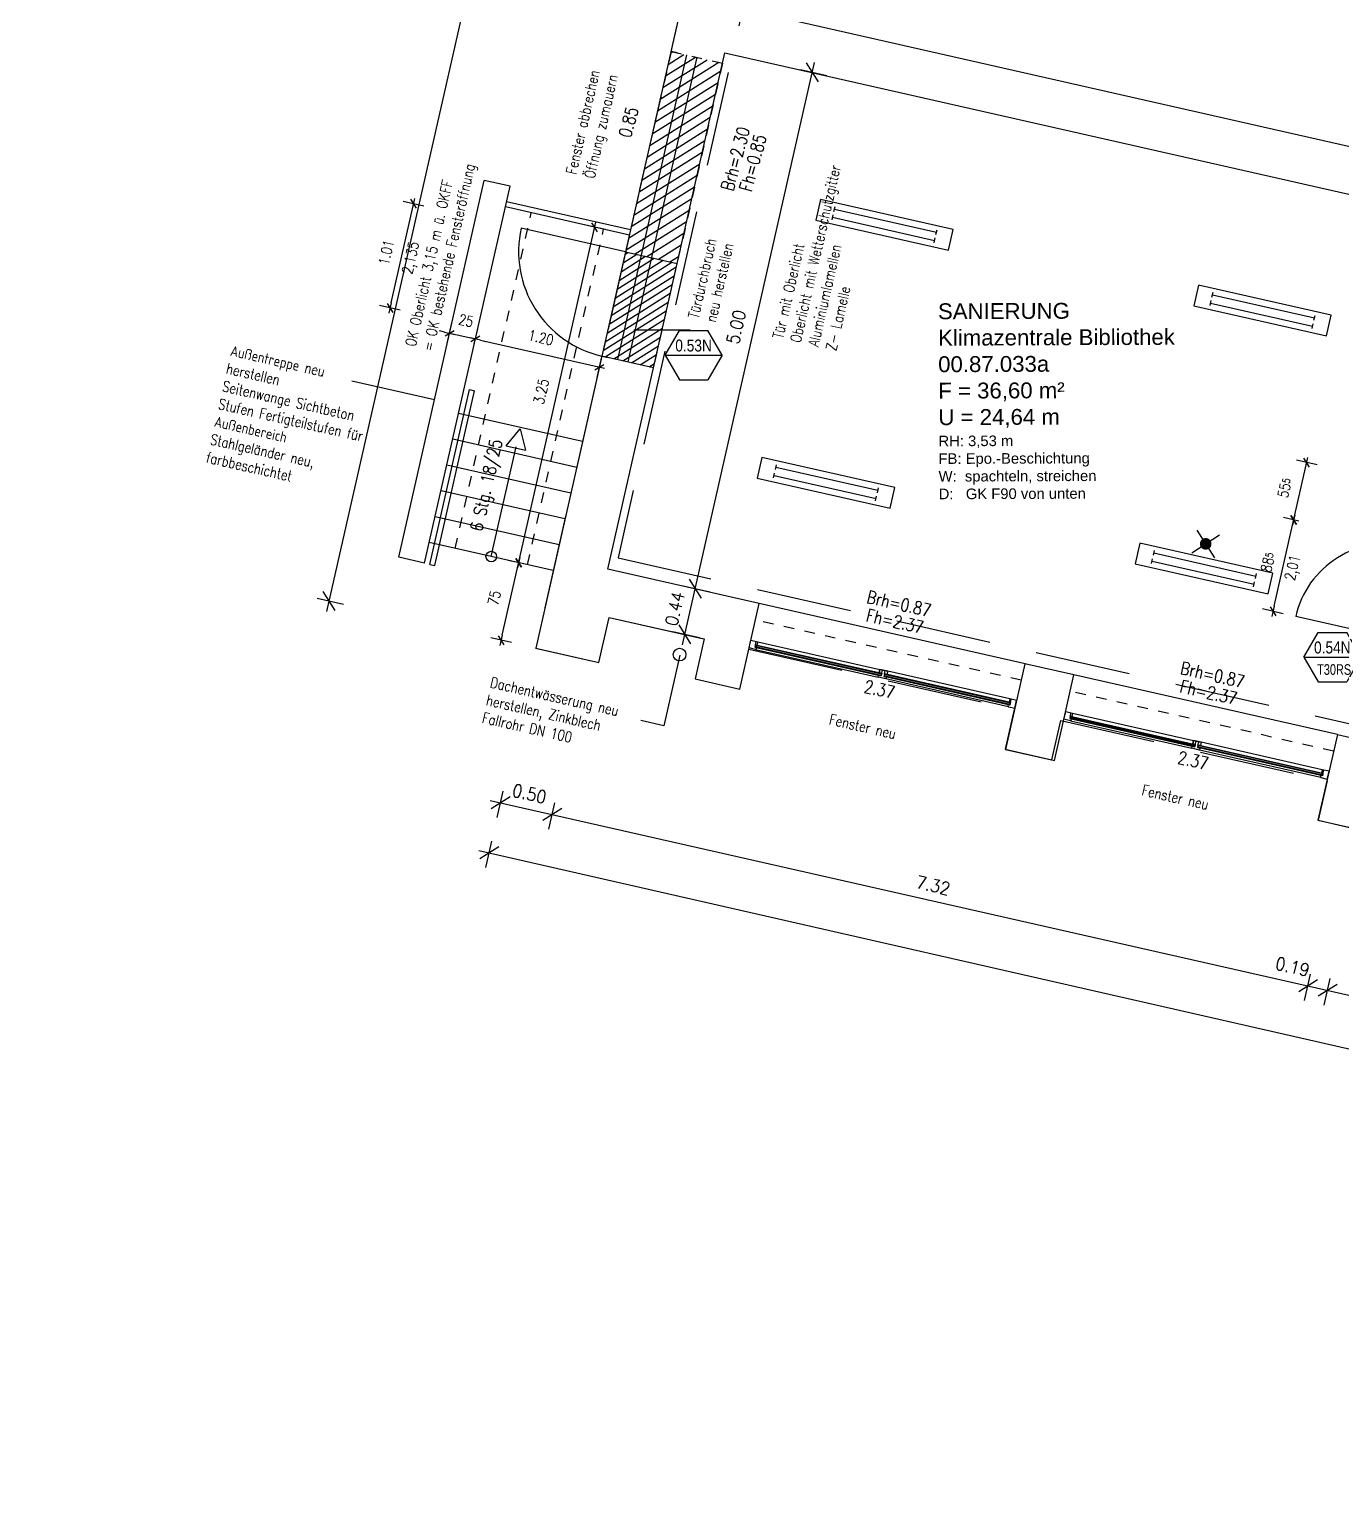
# Model space of a CAD drawing. Header units: metres. Extents: x -7 to 99688, y -10762 to -90.
# Drawn here: x 64.84 to 77.23, y -148.47 to -134.72 of the extents above; entities that cross this region are included whole.
import ezdxf
from ezdxf.enums import TextEntityAlignment as Align

# ---------------------------------------------------------------- set-up
doc = ezdxf.new("R2010")
doc.units = ezdxf.units.M
doc.header["$LTSCALE"] = 0.03
doc.linetypes.add('GESTRICHELT', pattern=[9, 6, -3])
doc.linetypes.add('GESTRICHELT2', pattern=[4.5, 3, -1.5])
doc.layers.get('0').update_dxf_attribs({"linetype": 'CONTINUOUS'})
doc.layers.get('Defpoints').update_dxf_attribs({"linetype": 'CONTINUOUS'})
for name, color, linetype in [('A_abriss', 44, '_ABBRUCH'), ('A_ansicht', 9, 'CONTINUOUS'), ('A_bemaßung', 2, 'CONTINUOUS'), ('A_Dach', 10, 'CONTINUOUS'), ('A_fenster', 7, 'CONTINUOUS'), ('A_Höhen', 3, 'CONTINUOUS'), ('A_NR_TÜR', 1, 'CONTINUOUS'), ('A_räume', 5, 'CONTINUOUS'), ('A_schraffur', 10, 'CONTINUOUS'), ('A_text', 5, 'CONTINUOUS'), ('A_treppe', 3, 'CONTINUOUS'), ('A_TREPPE_NEU', 3, 'CONTINUOUS'), ('A_Tuer_neu', 1, 'CONTINUOUS'), ('A_Tuernummer_neu', 10, 'CONTINUOUS'), ('A_TXT-TUER', 1, 'CONTINUOUS'), ('A_verdeckt', 8, 'GESTRICHELT2'), ('A_wände', 6, 'CONTINUOUS'), ('CKMA0002', 2, 'CONTINUOUS'), ('E__LEUCHTEN', 6, 'CONTINUOUS')]:
    doc.layers.add(name, color=color, linetype=linetype)
doc.styles.add('arial-n', font='ARIALN.TTF')
doc.styles.add('BOLDSIMP_FNT', font='TXT.shx', dxfattribs={"width": 0.9, "height": 0.12})
doc.styles.add('NORM', font='simplex.shx', dxfattribs={"width": 0.7, "bigfont": 'bigfont.shx'})
doc.styles.add('PITSIMP8', font='PITSIMP8.SHX')
doc.styles.add('SIMPLEX', font='simplex.shx', dxfattribs={"width": 0.8, "height": 0.1})
doc.styles.get("Standard").update_dxf_attribs({"font": 'txt', "height": 1})
doc.linetypes.add('_ABBRUCH', pattern='A,25,[101,cadkon.shx,S=3.5,R=0,X=0,Y=0],25', length=50)
doc.dimstyles.get("Standard").update_dxf_attribs({"dimtxt": 0.1, "dimasz": 0.05, "dimexe": 0.1, "dimexo": 0, "dimgap": 0.1, "dimtad": 1, "dimdec": 4, "dimrnd": 0.0025, "dimzin": 0, "dimdsep": 46, "dimtxsty": 'SIMPLEX', "dimblk": 'DIMCROSS', "dimblk1": 'DIMCROSS', "dimblk2": 'DIMCROSS', "dimsah": 1, "dimcen": 2.5, "dimdle": 0.025, "dimclrd": 1, "dimclre": 1, "dimclrt": 6, "dimadec": 0, "dimazin": 0, "dimtfac": 1, "dimtdec": 4, "dimtix": 1, "dimtmove": 2, "dimatfit": 3, "dimfxl": 1, "dimtvp": 1, "dimtolj": 1, "dimtzin": 0, "dimarcsym": 0})

# ---------------------------------------------------------------- blocks, each defined once
blk = doc.blocks.new('SLASH1')
at = {"layer": 'A_bemaßung', "color": 2, "linetype": 'Continuous'}
for p, q in [((0.07663, 0.07663), (-0.07319, -0.07319)), ((0, -0.14068), (0, 0.11466))]:
    blk.add_line(p, q, dxfattribs=at)
blk = doc.blocks.new('DIMCROSS')
at = {"color": 0, "linetype": 'ByBlock'}
blk.add_line((-1, 0), (1, 0), dxfattribs=at)
at = {"linetype": 'ByBlock'}
blk.add_line((-0.707107, -0.707107), (0.707107, 0.707107), dxfattribs=at)
blk = doc.blocks.new('*D96')
at = {"layer": 'CKMA0002', "color": 1, "lineweight": -2}
for p, q in [((68.565, -136.388), (68.37, -136.344)), ((68.255, -137.302), (68.456, -136.415)), ((68.341, -137.373), (68.146, -137.329))]:
    blk.add_line(p, q, dxfattribs=at)
at = {"layer": 'Defpoints', "color": 0}
for p in [(68.467, -136.366), (70.648, -136.861), (70.425, -137.846)]:
    blk.add_point(p, dxfattribs=at)
at = {"layer": 'CKMA0002', "color": 1, "lineweight": -2, "xscale": 0.05, "yscale": 0.05, "zscale": 0.05}
for p, rotation in [((68.467, -136.366), 77.2217543797739), ((68.244, -137.351), 257.2217543797739)]:
    blk.add_blockref('DIMCROSS', p, dxfattribs=dict(at, rotation=rotation))
at = {"layer": 'CKMA0002', "color": 6, "insert": (68.209, -136.826), "char_height": 0.1, "attachment_point": 5, "rotation": 77.2218, "style": 'SIMPLEX'}
blk.add_mtext('\\A1;1.01', dxfattribs=at)
blk = doc.blocks.new('*D97')
at = {"layer": 'CKMA0002', "color": 1, "lineweight": -2}
for p, q in [((69.305, -140.44), (69.449, -139.806)), ((69.508, -139.769), (69.362, -139.735)), ((69.391, -140.511), (69.196, -140.467))]:
    blk.add_line(p, q, dxfattribs=at)
at = {"layer": 'Defpoints', "color": 0}
for p in [(69.46, -139.758), (69.786, -139.832), (69.669, -140.574)]:
    blk.add_point(p, dxfattribs=at)
at = {"layer": 'CKMA0002', "color": 1, "lineweight": -2, "xscale": 0.05, "yscale": 0.05, "zscale": 0.05}
for p, rotation in [((69.46, -139.758), 77.2217543797739), ((69.294, -140.489), 257.2217543797739)]:
    blk.add_blockref('DIMCROSS', p, dxfattribs=dict(at, rotation=rotation))
at = {"layer": 'CKMA0002', "color": 6, "insert": (69.23, -140.09), "char_height": 0.1, "attachment_point": 5, "rotation": 77.2218, "style": 'SIMPLEX'}
blk.add_mtext('\\A1;75{\\A1\\H0.7x\\S;}', dxfattribs=at)
blk = doc.blocks.new('*D98')
at = {"layer": 'CKMA0002', "color": 1, "lineweight": -2}
for p, q in [((69.471, -139.709), (70.167, -136.637)), ((70.276, -136.61), (70.081, -136.566))]:
    blk.add_line(p, q, dxfattribs=at)
at = {"layer": 'Defpoints', "color": 0}
for p in [(70.179, -136.588), (70.505, -136.662), (69.786, -139.832)]:
    blk.add_point(p, dxfattribs=at)
at = {"layer": 'CKMA0002', "color": 1, "lineweight": -2, "xscale": 0.05, "yscale": 0.05, "zscale": 0.05}
for p, rotation in [((70.179, -136.588), 77.2217543797739), ((69.46, -139.758), 257.2217543797739)]:
    blk.add_blockref('DIMCROSS', p, dxfattribs=dict(at, rotation=rotation))
at = {"layer": 'CKMA0002', "color": 6, "insert": (69.673, -138.14), "char_height": 0.1, "attachment_point": 5, "rotation": 77.2218, "style": 'SIMPLEX'}
blk.add_mtext('\\A1;3.25{\\A1\\H0.7x\\S;}', dxfattribs=at)
blk = doc.blocks.new('*D99')
at = {"layer": 'CKMA0002', "color": 1, "lineweight": -2}
for p, q in [((68.786, -137.687), (68.83, -137.492)), ((68.759, -137.578), (68.711, -137.567)), ((68.808, -137.589), (69.052, -137.644)), ((69.041, -137.693), (69.074, -137.547)), ((69.101, -137.655), (69.15, -137.667))]:
    blk.add_line(p, q, dxfattribs=at)
at = {"layer": 'Defpoints', "color": 0}
for p in [(69.052, -137.644), (68.612, -138.452), (68.867, -138.458)]:
    blk.add_point(p, dxfattribs=at)
at = {"layer": 'CKMA0002', "color": 1, "lineweight": -2, "xscale": 0.05, "yscale": 0.05, "zscale": 0.05}
for p, rotation in [((68.808, -137.589), 347.2217543798648), ((69.052, -137.644), 167.2217543798648)]:
    blk.add_blockref('DIMCROSS', p, dxfattribs=dict(at, rotation=rotation))
at = {"layer": 'CKMA0002', "color": 6, "insert": (68.963, -137.47), "char_height": 0.1, "attachment_point": 5, "rotation": 347.2218, "style": 'SIMPLEX'}
blk.add_mtext('\\A1;25{\\A1\\H0.7x\\S;}', dxfattribs=at)
blk = doc.blocks.new('*D100')
at = {"layer": 'CKMA0002', "color": 1, "lineweight": -2}
for p, q in [((69.101, -137.655), (70.173, -137.899)), ((70.2, -138.007), (70.244, -137.812))]:
    blk.add_line(p, q, dxfattribs=at)
at = {"layer": 'Defpoints', "color": 0}
for p in [(70.222, -137.91), (68.867, -138.458), (70.038, -138.724)]:
    blk.add_point(p, dxfattribs=at)
at = {"layer": 'CKMA0002', "color": 1, "lineweight": -2, "xscale": 0.05, "yscale": 0.05, "zscale": 0.05}
for p, rotation in [((69.052, -137.644), 167.2217543798648), ((70.222, -137.91), 347.2217543798648)]:
    blk.add_blockref('DIMCROSS', p, dxfattribs=dict(at, rotation=rotation))
at = {"layer": 'CKMA0002', "color": 6, "insert": (69.67, -137.631), "char_height": 0.1, "attachment_point": 5, "rotation": 347.2218, "style": 'SIMPLEX'}
blk.add_mtext('\\A1;1.20{\\A1\\H0.7x\\S;}', dxfattribs=at)
blk = doc.blocks.new('*D101')
at = {"layer": 'CKMA0002', "color": 1, "lineweight": -2}
for p, q in [((76.594, -140.168), (76.767, -139.402)), ((76.827, -139.365), (76.681, -139.331)), ((76.68, -140.239), (76.485, -140.194))]:
    blk.add_line(p, q, dxfattribs=at)
at = {"layer": 'Defpoints', "color": 0}
for p in [(76.778, -139.354), (77.856, -139.598), (77.709, -140.472)]:
    blk.add_point(p, dxfattribs=at)
at = {"layer": 'CKMA0002', "color": 1, "lineweight": -2, "xscale": 0.05, "yscale": 0.05, "zscale": 0.05}
for p, rotation in [((76.778, -139.354), 77.2217543797739), ((76.583, -140.217), 257.2217543797739)]:
    blk.add_blockref('DIMCROSS', p, dxfattribs=dict(at, rotation=rotation))
at = {"layer": 'CKMA0002', "color": 6, "insert": (76.534, -139.752), "char_height": 0.1, "attachment_point": 5, "rotation": 77.2218, "style": 'SIMPLEX'}
blk.add_mtext('\\A1;88{\\A1\\H0.7x\\S5;}', dxfattribs=at)
blk = doc.blocks.new('*D102')
at = {"layer": 'CKMA0002', "color": 1, "lineweight": -2}
for p, q in [((76.789, -139.305), (76.89, -138.861)), ((76.999, -138.834), (76.804, -138.79))]:
    blk.add_line(p, q, dxfattribs=at)
at = {"layer": 'Defpoints', "color": 0}
for p in [(76.901, -138.812), (77.979, -139.057), (77.856, -139.598)]:
    blk.add_point(p, dxfattribs=at)
at = {"layer": 'CKMA0002', "color": 1, "lineweight": -2, "xscale": 0.05, "yscale": 0.05, "zscale": 0.05}
for p, rotation in [((76.901, -138.812), 77.2217543797739), ((76.778, -139.354), 257.2217543797739)]:
    blk.add_blockref('DIMCROSS', p, dxfattribs=dict(at, rotation=rotation))
at = {"layer": 'CKMA0002', "color": 6, "insert": (76.693, -139.05), "char_height": 0.1, "attachment_point": 5, "rotation": 77.2218, "style": 'SIMPLEX'}
blk.add_mtext('\\A1;55{\\A1\\H0.7x\\S5;}', dxfattribs=at)
blk = doc.blocks.new('2DEL_077')
for p, q in [((-0.384, 0.082), (-0.384, 0.318)), ((0.384, 0.082), (0.384, 0.318)), ((-0.384, 0.2), (0.384, 0.2)), ((-0.384, -0.318), (-0.384, -0.082)), ((0.384, -0.318), (0.384, -0.082)), ((-0.384, -0.2), (0.384, -0.2))]:
    blk.add_line(p, q)
blk.add_lwpolyline([(-0.5, -0.5), (0.5, -0.5), (0.5, 0.5), (-0.5, 0.5)], close=True)
at = {"style": 'PITSIMP8', "flags": 9}
for tag, p in [('RAUM/GRUPPE', (-0.03, 0.159)), ('BEZEICHNUNG', (-0.03, 0.179)), ('POS.NR.G-LV', (-0.03, 0.139)), ('FABRIKAT', (-0.03, 0.119)), ('VOLUMENSTROM', (-0.03, 0.039)), ('DRUCK/-STUFE', (-0.03, 0.019)), ('ANSCHLUSS', (-0.03, -0.001)), ('KENNUNG', (-0.03, 0.079)), ('LEISTUNG', (-0.03, 0.059)), ('TYP', (-0.03, 0.099)), ('TEMPERATUR', (-0.03, -0.061)), ('SCHUTZART', (-0.03, -0.101)), ('DREHZAHL', (-0.03, -0.081)), ('GROESSE', (-0.03, -0.021)), ('DN', (-0.03, -0.041)), ('SPANNUNG/FREQUENZ', (-0.03, -0.121)), ('GEWICHT', (-0.03, -0.141)), ('FREI', (-0.03, -0.161)), ('FREI', (-0.03, -0.181)), ('FREI', (-0.03, -0.201))]:
    blk.add_attdef(tag, text='', height=0.01, dxfattribs=at).set_placement(p, align=Align.MIDDLE)
blk = doc.blocks.new('Sich.beleuchtung')
at = {"layer": 'E__LEUCHTEN', "color": 3}
for p, q in [((-100, 100), (100, -100)), ((-100, -100), (100, 100))]:
    blk.add_line(p, q, dxfattribs=at)
at = {"layer": 'E__LEUCHTEN', "color": 3, "const_width": 50}
blk.add_lwpolyline([(-25, 0, 1), (25, 0, 1)], format="xyb", close=True, dxfattribs=at)
blk = doc.blocks.new('Keller_bibo')
at = {"layer": 'A_verdeckt', "linetype": 'GESTRICHELT', "ltscale": 5}
for points in [[(82.707, -230.175), (72.898, -227.95), (72.99, -227.546), (72.593, -227.456), (69.62, -240.563), (70.218, -240.699), (70.315, -240.273), (71.211, -240.477), (71.126, -240.855), (71.548, -240.951), (71.633, -240.574), (74.139, -241.143), (74.054, -241.519), (74.496, -241.62), (74.581, -241.247), (77.093, -241.816), (77.008, -242.19), (77.442, -242.288)], [(78.585, -241.566), (81.118, -230.399), (72.932, -228.543), (70.398, -239.71), (78.585, -241.566)]]:
    blk.add_lwpolyline(points, dxfattribs=at)
blk = doc.blocks.new('Tür-Nr')
at = {"layer": 'A_NR_TÜR'}
for p, q in [((-0.057, -108.865), (0.077, -108.632)), ((0.077, -108.632), (0.347, -108.632)), ((0.481, -108.865), (0.347, -108.632)), ((-0.057, -108.865), (0.481, -108.865)), ((-0.057, -108.865), (0.077, -109.098)), ((0.481, -108.865), (0.347, -109.098)), ((0.077, -109.098), (0.347, -109.098))]:
    blk.add_line(p, q, dxfattribs=at)
at = {"layer": 'A_TXT-TUER', "style": 'arial-n', "flags": 4}
blk.add_attdef('TÜR-NR.', text='', height=0.113, dxfattribs=at).set_placement((0.211, -108.772), align=Align.MIDDLE_CENTER)
at = {"layer": 'A_TXT-TUER', "style": 'NORM', "width": 0.7}
for tag, flags, p in [('BRANDSCHUTZ', 4, (0.229, -108.981)), ('DIN', 5, (0.214, -109.198)), ('ABMESSUNG', 5, (0.214, -109.333)), ('MATERIAL', 5, (0.214, -109.467)), ('WANDART', 5, (0.214, -109.601)), ('ZARGE', 5, (0.214, -109.736)), ('SCHLOSS', 5, (0.214, -109.87)), ('BESCHLÄGE', 5, (0.214, -110.005)), ('SONSTIGES', 5, (0.214, -110.139))]:
    blk.add_attdef(tag, text='', height=0.0784, dxfattribs=dict(at, flags=flags)).set_placement(p, align=Align.MIDDLE_CENTER)

msp = doc.modelspace()

# ---------------------------------------------------------------- hatches: boundary and pattern name
at = {"layer": 'A_abriss', "ltscale": 0.3}
h = msp.add_hatch(dxfattribs=at)
h.set_pattern_fill('ERDE_1', color=256, scale=0.03, style=0)
h.set_pattern_definition([(212.22175, (84.366146, -137.726744), (0.03199185, -0.05075945), [])])
h.paths.add_polyline_path([(70.24602, -137.80529), (70.73207, -137.91553), (70.95549, -136.93056), (70.46943, -136.8203)])
at = {"layer": 'A_schraffur'}
h = msp.add_hatch(dxfattribs=at)
h.set_pattern_fill('ANSI31', color=256, scale=0.025, style=0)
h.set_pattern_definition([(32.2218, (78.763195, -136.45602), (-0.04232255, 0.0671505), [])])
h.paths.add_polyline_path([(70.4695, -136.82032), (70.61503, -136.85333), (71.04407, -134.96154), (70.89859, -134.92855)])
h.paths.add_polyline_path([(71.1416, -134.98366), (71.04407, -134.96154), (70.61503, -136.85333), (70.71255, -136.87545)])
h.paths.add_polyline_path([(71.38449, -135.03875), (71.1416, -134.98366), (70.71255, -136.87545), (70.95545, -136.93055)])

# ---------------------------------------------------------------- linework, layer by layer
at = {"layer": 'A_abriss', "ltscale": 0.3}
for p, q in [((71.04408, -134.96154), (70.39164, -137.8383)), ((71.1416, -134.98365), (70.48916, -137.86042)), ((70.73207, -137.91553), (70.95549, -136.93056))]:
    msp.add_line(p, q, dxfattribs=at)
at = {"layer": 'A_ansicht', "color": 9, "linetype": 'Continuous'}
for p, q in [((74.24136, -140.71088), (71.731, -140.14148)), ((77.19123, -141.37997), (74.70358, -140.81575))]:
    msp.add_line(p, q, dxfattribs=at)
at = {"layer": 'A_bemaßung', "linetype": 'Continuous'}
for p, q in [((67.64783, -140.21813), (70.66513, -126.91604)), ((71.00672, -140.53273), (72.25463, -135.03109)), ((69.19108, -142.00374), (107.95634, -150.79676)), ((69.08221, -142.47624), (107.84026, -151.301))]:
    msp.add_line(p, q, dxfattribs=at)
at = {"layer": 'A_Dach'}
msp.add_circle((70.97899, -140.62495), 0.06, dxfattribs=at)
at = {"layer": 'A_fenster', "color": 10, "linetype": 'Continuous'}
for p, q in [((71.69601, -140.53139), (71.70309, -140.50018)), ((71.71674, -140.50328), (72.8704, -140.76492)), ((71.69689, -140.57568), (72.85381, -140.83806)), ((72.8704, -140.76492), (72.86332, -140.79613)), ((72.94451, -140.78173), (72.8704, -140.76492)), ((72.8877, -140.80165), (72.89478, -140.77045)), ((72.91306, -140.80741), (72.92013, -140.7762)), ((74.0978, -141.04329), (72.94451, -140.78173)), ((74.08448, -141.11717), (72.92793, -140.85487)), ((74.10438, -141.07759), (74.11145, -141.04638)), ((74.66901, -141.20564), (74.67609, -141.17443)), ((74.68974, -141.17753), (75.83164, -141.4365)), ((74.66989, -141.24993), (75.81505, -141.50964)), ((75.83164, -141.4365), (75.82457, -141.46771)), ((75.90576, -141.45331), (75.83164, -141.4365)), ((75.84895, -141.47324), (75.85602, -141.44203)), ((75.8743, -141.47899), (75.88138, -141.44778)), ((77.04814, -141.7124), (75.90576, -141.45331)), ((77.03481, -141.78628), (75.88917, -141.52645)), ((77.05471, -141.7467), (77.06179, -141.71549))]:
    msp.add_line(p, q, dxfattribs=at)
at = {"layer": 'A_fenster', "color": 2}
for p, q in [((71.69601, -140.53139), (71.6907, -140.55479)), ((71.6907, -140.55479), (72.88239, -140.82506)), ((71.69203, -140.54894), (72.88372, -140.81921)), ((71.69468, -140.53724), (72.88637, -140.80751)), ((71.69601, -140.53139), (72.8877, -140.80165)), ((71.70444, -140.53945), (71.70178, -140.55115)), ((72.8877, -140.80165), (72.88239, -140.82506)), ((72.91306, -140.80741), (72.90775, -140.83081)), ((74.09907, -141.101), (72.90775, -140.83081)), ((74.10039, -141.09515), (72.90907, -140.82496)), ((74.10305, -141.08344), (72.91173, -140.81326)), ((74.10438, -141.07759), (72.91306, -140.80741)), ((74.0933, -141.08123), (74.09064, -141.09293)), ((74.10438, -141.07759), (74.09907, -141.101)), ((74.66901, -141.20564), (74.66371, -141.22904)), ((74.66901, -141.20564), (75.84895, -141.47324)), ((74.66371, -141.22904), (75.84364, -141.49664)), ((74.66503, -141.22319), (75.84497, -141.49079)), ((74.66769, -141.21149), (75.84762, -141.47909)), ((74.67744, -141.2137), (74.67478, -141.2254)), ((75.84895, -141.47324), (75.84364, -141.49664)), ((75.8743, -141.47899), (75.86899, -141.50239)), ((77.05471, -141.7467), (75.8743, -141.47899)), ((77.0494, -141.77011), (75.86899, -141.50239)), ((77.05073, -141.76426), (75.87032, -141.49654)), ((77.05338, -141.75255), (75.87298, -141.48484)), ((77.04363, -141.75034), (77.04098, -141.76204)), ((77.05471, -141.7467), (77.0494, -141.77011))]:
    msp.add_line(p, q, dxfattribs=at)
at = {"layer": 'A_fenster', "color": 10, "linetype": 'Continuous'}
for points in [[(71.65238, -140.48868), (71.71674, -140.50328), (71.70966, -140.53448), (71.69601, -140.53139), (71.6907, -140.55479), (71.70722, -140.55854), (71.70517, -140.56758), (71.69689, -140.57568), (71.63579, -140.56182)], [(72.92793, -140.85487), (72.85381, -140.83806), (72.85801, -140.81953), (72.88239, -140.82506), (72.8877, -140.80165), (72.86332, -140.79613), (72.8704, -140.76492), (72.94451, -140.78173), (72.93744, -140.81293), (72.91306, -140.80741), (72.90775, -140.83081), (72.93213, -140.83634)], [(74.16217, -141.05789), (74.0978, -141.04329), (74.09072, -141.0745), (74.10438, -141.07759), (74.09907, -141.101), (74.08255, -141.09725), (74.0805, -141.10629), (74.08448, -141.11717), (74.14558, -141.13103)], [(74.62538, -141.16293), (74.68974, -141.17753), (74.68267, -141.20873), (74.66901, -141.20564), (74.66371, -141.22904), (74.68022, -141.23279), (74.67817, -141.24183), (74.66989, -141.24993), (74.60879, -141.23607)], [(75.88917, -141.52645), (75.81505, -141.50964), (75.81926, -141.49111), (75.84364, -141.49664), (75.84895, -141.47324), (75.82457, -141.46771), (75.83164, -141.4365), (75.90576, -141.45331), (75.89868, -141.48452), (75.8743, -141.47899), (75.86899, -141.50239), (75.89337, -141.50792)], [(77.1125, -141.72699), (77.04814, -141.7124), (77.04106, -141.7436), (77.05471, -141.7467), (77.0494, -141.77011), (77.03289, -141.76636), (77.03084, -141.7754), (77.03481, -141.78628), (77.09591, -141.80014)]]:
    msp.add_lwpolyline(points, close=True, dxfattribs=at)
at = {"layer": 'A_text', "linetype": 'Continuous'}
msp.add_line((71.07986, -137.56026), (70.54656, -137.56026), dxfattribs=at)
at = {"layer": 'A_text'}
for p, q in [((67.88323, -138.03862), (68.666, -138.21616)), ((70.98155, -140.63152), (70.83048, -141.29763)), ((70.83048, -141.29763), (70.61193, -141.24806))]:
    msp.add_line(p, q, dxfattribs=at)
at = {"layer": 'A_treppe', "color": 10}
for p, q in [((68.32809, -139.70593), (69.13546, -136.14635)), ((68.5719, -139.76123), (69.37926, -136.20164)), ((69.37926, -136.20164), (69.13546, -136.14635)), ((70.50528, -136.66212), (69.33499, -136.39668)), ((70.06288, -138.61258), (68.89263, -138.34715)), ((70.00758, -138.85638), (68.83733, -138.59095)), ((69.95228, -139.10019), (68.78203, -138.83476)), ((69.89698, -139.344), (68.72673, -139.07857)), ((69.84169, -139.58781), (68.67143, -139.32237)), ((69.78639, -139.83161), (68.61613, -139.56618)), ((68.57197, -139.76124), (68.32809, -139.70593))]:
    msp.add_line(p, q, dxfattribs=at)
at = {"layer": 'A_treppe', "color": 8}
for p, q in [((70.50528, -136.66212), (69.33499, -136.39668)), ((70.51634, -136.61336), (69.34605, -136.34792)), ((68.62066, -139.77229), (68.99501, -138.12196)), ((68.66943, -139.78335), (69.04377, -138.13302)), ((68.99501, -138.12196), (69.04377, -138.13302)), ((68.62066, -139.77229), (68.66943, -139.78335))]:
    msp.add_line(p, q, dxfattribs=at)
at = {"layer": 'A_treppe', "color": 10, "linetype": 'GESTRICHELT', "ltscale": 0.3}
for p, q in [((68.85995, -139.62148), (69.57883, -136.45199)), ((69.54258, -139.7763), (70.26136, -136.60678))]:
    msp.add_line(p, q, dxfattribs=at)
at = {"layer": 'A_treppe', "color": 1}
msp.add_line((69.20126, -139.6989), (69.43628, -138.66272), dxfattribs=at)
at = {"layer": 'A_TREPPE_NEU', "color": 1, "linetype": 'Continuous'}
for p, q in [((69.34221, -138.6537), (69.47511, -138.49158)), ((69.47511, -138.49158), (69.52507, -138.69517)), ((69.34221, -138.6537), (69.52507, -138.69517))]:
    msp.add_line(p, q, dxfattribs=at)
msp.add_circle((69.2013, -139.6989), 0.05, dxfattribs=at)
at = {"layer": 'A_Tuer_neu'}
for p, q in [((70.46943, -136.82031), (69.48445, -136.5969)), ((70.46943, -136.82031), (70.24602, -137.80529)), ((77.66012, -140.46095), (76.79705, -140.26519))]:
    msp.add_line(p, q, dxfattribs=at)
for centre, radius, start, end in [((70.46943, -136.82031), 1.01, 167.22061, 257.22061), ((77.66012, -140.46095), 0.885, 76.820411, 167.220507)]:
    msp.add_arc(centre, radius, start, end, dxfattribs=at)
at = {"layer": 'A_verdeckt'}
for p, q in [((71.3846, -135.03877), (70.73207, -137.91552)), ((74.20551, -140.86679), (71.69563, -140.29753)), ((77.15536, -141.53587), (74.66867, -140.97183))]:
    msp.add_line(p, q, dxfattribs=at)
msp.add_lwpolyline([(70.95866, -134.94216), (70.8986, -134.92853), (70.24608, -137.80531), (70.30614, -137.81891)], dxfattribs=at)
at = {"layer": 'A_wände', "linetype": 'Continuous'}
for p, q in [((71.04008, -134.3043), (70.46938, -136.82029)), ((70.95545, -136.93055), (71.4066, -134.94125)), ((71.4066, -134.94125), (78.54485, -136.5603)), ((70.46938, -136.82029), (70.95545, -136.93055)), ((70.24602, -137.80529), (69.62049, -140.56303)), ((70.73206, -137.91553), (70.24602, -137.80529)), ((70.30075, -139.8171), (70.73206, -137.91553)), ((71.73109, -140.1415), (70.30075, -139.8171)), ((71.54753, -140.95088), (71.73109, -140.1415)), ((70.21811, -140.69858), (70.31459, -140.27315)), ((70.31459, -140.27315), (71.21153, -140.47657)), ((71.21153, -140.47657), (71.12568, -140.85518)), ((69.62049, -140.56303), (70.21811, -140.69858)), ((71.12568, -140.85518), (71.54753, -140.95088)), ((77.19123, -141.37997), (77.0076, -142.18933)), ((77.19123, -141.37997), (77.43894, -141.43612)), ((77.00754, -142.18953), (77.4946, -142.30002))]:
    msp.add_line(p, q, dxfattribs=at)
at = {"layer": 'A_wände', "linetype": 'GESTRICHELT', "ltscale": 0.5}
msp.add_line((70.89847, -134.92852), (71.38449, -135.03875), dxfattribs=at)
at = {"layer": 'A_wände', "color": 1, "linetype": 'Continuous'}
msp.add_line((74.66867, -140.97183), (74.66821, -140.97173), dxfattribs=at)
at = {"layer": 'A_wände', "linetype": 'Continuous'}
for points in [[(78.64217, -136.13122), (71.50394, -134.51204), (71.52606, -134.41454)], [(74.66821, -140.97173), (74.70358, -140.81575), (74.2409, -140.71076), (74.0573, -141.52016), (74.52049, -141.62524), (74.61118, -141.22542), (74.66821, -140.97173)]]:
    msp.add_lwpolyline(points, dxfattribs=at)

# ---------------------------------------------------------------- block references
at = {"layer": 'A_bemaßung', "color": 7}
for p, rotation in [((72.23251, -135.12863), 77.21999999999997), ((71.12654, -140.00447), 77.21999999999997), ((67.66996, -140.12061), 77.21999999999997), ((71.02884, -140.43522), 77.21999999999997), ((69.28859, -142.02585), 347.22), ((69.77466, -142.13611), 347.22), ((69.17974, -142.49837), 347.22), ((76.91286, -143.75525), 347.22), ((77.09797, -143.79724), 347.22)]:
    msp.add_blockref('SLASH1', p, dxfattribs=dict(at, rotation=rotation))
at = {"layer": 'A_Tuernummer_neu'}
ref = msp.add_blockref('Tür-Nr', (70.9001, -28.93324), dxfattribs=at)
ref.add_attrib('TÜR-NR.', '0.53N', dxfattribs={"layer": 'A_TXT-TUER', "height": 0.112896, "style": 'arial-n'}).set_placement((71.11145, -137.70558), align=Align.MIDDLE_CENTER)
ref = msp.add_blockref('Tür-Nr', (76.93163, -31.78491), dxfattribs=at)
ref.add_attrib('TÜR-NR.', '0.54N', dxfattribs={"layer": 'A_TXT-TUER', "height": 0.112896, "style": 'arial-n'}).set_placement((77.14298, -140.55725), align=Align.MIDDLE_CENTER)
ref.add_attrib('BRANDSCHUTZ', 'T30RS', dxfattribs={"layer": 'A_TXT-TUER', "height": 0.1, "style": 'arial-n', "width": 0.9}).set_placement((77.16029, -140.76584), align=Align.MIDDLE_CENTER)
at = {"layer": 'A_verdeckt', "linetype": 'GESTRICHELT'}
msp.add_blockref('Keller_bibo', (0, 100), dxfattribs=at)
at = {"layer": 'E__LEUCHTEN', "color": 7}
for name, p, xscale, yscale, zscale, rotation in [('2DEL_077', (72.9149, -136.56477), 1.284999999999993, 0.1999999999999886, 1.285, 347.220895355941), ('2DEL_077', (76.48424, -137.37434), 1.284999999999993, 0.1999999999999886, 1.285, 347.220895355941), ('2DEL_077', (72.36191, -139.00285), 1.284999999999993, 0.1999999999999886, 1.285, 347.220895355941), ('Sich.beleuchtung', (75.94716, -139.57901), 0.001098735000002128, 0.001098734999999351, 0.001098735, 347.6524336641262), ('2DEL_077', (75.93126, -139.81241), 1.284999999999993, 0.1999999999999886, 1.285, 347.220895355941)]:
    msp.add_blockref(name, p, dxfattribs=dict(at, xscale=xscale, yscale=yscale, zscale=zscale, rotation=rotation))

# ---------------------------------------------------------------- texts
at = {"layer": 'A_bemaßung', "color": 7, "linetype": 'Continuous', "style": 'BOLDSIMP_FNT', "width": 0.9}
for s, rotation, p in [('5.00', 76.9, (71.57043, -137.71054)), ('0.44', 76.9, (70.99197, -140.37179)), ('0.50', 346.9, (69.38218, -141.99583)), ('7.32', 346.9, (73.19432, -142.86052)), ('0.19', 346.9, (76.58752, -143.6302))]:
    msp.add_text(s, height=0.12, rotation=rotation, dxfattribs=at).set_placement(p, align=Align.BOTTOM_LEFT)
at = {"layer": 'A_Höhen', "linetype": 'Continuous', "style": 'SIMPLEX', "width": 0.8}
for s, rotation, p in [('0.85', 74.8, (70.49724, -135.59572)), ('Brh=2.30', 74.8, (71.50629, -135.94178)), ('Fh=0.85', 74.8, (71.67206, -135.9794)), ('Brh=0.87', 347.2, (73.05033, -140.14333)), ('Fh=2.37', 347.2, (73.01272, -140.30915)), ('Brh=0.87', 347.2, (76.01156, -140.81502)), ('2.37', 347.2, (72.86651, -140.95273)), ('Fh=2.37', 347.2, (75.97395, -140.98084)), ('2.37', 347.2, (75.82798, -141.62447))]:
    msp.add_text(s, height=0.12, rotation=rotation, dxfattribs=at).set_placement(p, align=Align.MIDDLE_CENTER)
at = {"layer": 'A_räume', "linetype": 'Continuous', "insert": (73.41883, -137.30729), "char_height": 0.15, "width": 6.6459, "attachment_point": 1, "rotation": 0.221754}
msp.add_mtext('{\\fArial|b0|i0|c0|p34;SANIERUNG\\PKlimazentrale Bibliothek\\P00.87.033a\\PF = 36,60 m²\\PU = 24,64 m\\P\\H0.6667x;RH: 3,53 m\\PFB: Epo.-Beschichtung\\PW:  spachteln, streichen\\PD:   GK F90 von unten}', dxfattribs=at)
at = {"layer": 'A_text', "style": 'SIMPLEX', "width": 0.8}
for s, rotation, p in [('Fenster abbrechen', 77.221754, (70.00325, -136.09602)), ('Öffnung zumauern', 77.221754, (70.17522, -136.13502)), ('Oberlicht mit Wetterschutzgitter', 77.221754, (72.12193, -137.68654)), ('Tür mit Oberlicht', 77.221754, (71.95475, -137.64863)), ('Aluminiumlamellen', 77.221754, (72.28911, -137.72446)), ('Z- Lamelle', 77.221754, (72.4563, -137.76238)), ('Außentreppe neu', 347.221754, (66.72967, -137.80084)), ('herstellen', 347.221754, (66.69176, -137.96803)), ('Seitenwange Sichtbeton', 347.221754, (66.65384, -138.13521)), ('Stufen Fertigteilstufen für', 347.221754, (66.61593, -138.30239)), ('Außenbereich', 347.221754, (66.57801, -138.46958)), ('Stahlgeländer neu,', 347.221754, (66.54009, -138.63676)), ('farbbeschichtet', 347.221754, (66.50137, -138.80748)), ('Dachentwässerung neu', 347.221754, (69.18451, -140.93296)), ('herstellen, Zinkblech', 347.221754, (69.14659, -141.10014)), ('Fallrohr DN 100', 347.221754, (69.10868, -141.26732))]:
    msp.add_text(s, height=0.1, rotation=rotation, dxfattribs=at).set_placement(p)
at = {"layer": 'A_text', "char_height": 0.1, "attachment_point": 1, "style": 'SIMPLEX'}
for s, insert, width, rotation in [('Türdurchbruch neu herstellen', (71.05973, -137.43458), 1, 77.221754), ('{\\Fsimplex.shx;Fenster neu}', (72.40796, -141.18497), 1.1421, 347.221754), ('{\\Fsimplex.shx;Fenster neu}', (75.35852, -141.85299), 1.1421, 347.221754)]:
    msp.add_mtext(s, dxfattribs=dict(at, insert=insert, width=width, rotation=rotation))
at = {"layer": 'A_treppe', "color": 1, "linetype": 'Continuous', "style": 'SIMPLEX', "width": 0.8}
msp.add_text('6 Stg. 18/25', height=0.12, rotation=77.433696, dxfattribs=at).set_placement((69.1524, -139.02429), align=Align.MIDDLE_CENTER)
at = {"layer": 'CKMA0002', "color": 6, "style": 'SIMPLEX', "width": 0.8}
for s, p in [('= OK bestehende Fensteröffnung ', (68.64809, -137.76725)), ('OK Oberlicht 3,15 m ü. OKFF', (68.48409, -137.72219))]:
    msp.add_text(s, height=0.1, rotation=77.221754, dxfattribs=at).set_placement(p)
at = {"layer": 'CKMA0002', "color": 6, "char_height": 0.1, "width": 1, "attachment_point": 5, "rotation": 77.221754, "style": 'SIMPLEX'}
for s, insert in [('2,135', (68.45302, -136.88083)), ('2,01', (76.77803, -139.80716))]:
    msp.add_mtext(s, dxfattribs=dict(at, insert=insert))

# ---------------------------------------------------------------- dimensions: what is measured, and where the dimension line sits
at = {"layer": 'CKMA0002'}
for base, p1, p2, angle, text, override, picture, middle in [((68.46719, -136.36622), (70.42461, -137.8458), (70.648, -136.86082), 77.221754, '1.01', {"dimexo": 2.136187}, '*D96', (68.20921, -136.82554)), ((70.17853, -136.58801), (69.78639, -139.83161), (70.50528, -136.66212), 77.221754, '3.25{\\A1\\H0.7x\\S;}', {"dimexo": 0.235054, "dimse1": 1}, '*D98', (69.67283, -138.13959)), ((69.05199, -137.64442), (68.61249, -138.45193), (68.86736, -138.45847), 347.221754, '25{\\A1\\H0.7x\\S;}', {"dimexo": 0.784725}, '*D99', (68.96326, -137.47048)), ((70.22224, -137.90982), (68.86736, -138.45847), (70.03761, -138.72391), 347.221754, '1.20{\\A1\\H0.7x\\S;}', {"dimexo": 0.734761, "dimse1": 1}, '*D100', (69.67029, -137.63083)), ((76.9011, -138.81238), (77.85587, -139.59787), (77.9786, -139.05675), 77.221754, '55{\\A1\\H0.7x\\S5;}', {"dimexo": 1.004864, "dimse1": 1}, '*D102', (76.69346, -139.04977)), ((76.77838, -139.3535), (77.70889, -140.47201), (77.85587, -139.59787), 77.221754, '88{\\A1\\H0.7x\\S5;}', {"dimexo": 1.05485}, '*D101', (76.53422, -139.75187)), ((69.4597, -139.75752), (69.66926, -140.5741), (69.78639, -139.83161), 77.221754, '75{\\A1\\H0.7x\\S;}', {"dimexo": 0.284983}, '*D97', (69.23047, -140.09006))]:
    dim = msp.add_linear_dim(base=base, p1=p1, p2=p2, angle=angle, text=text, dimstyle='Standard', override=override, dxfattribs=at)
    dim.commit()
    dim.dimension.update_dxf_attribs({"geometry": picture, "text_midpoint": middle})

doc.saveas('drawing.dxf')
